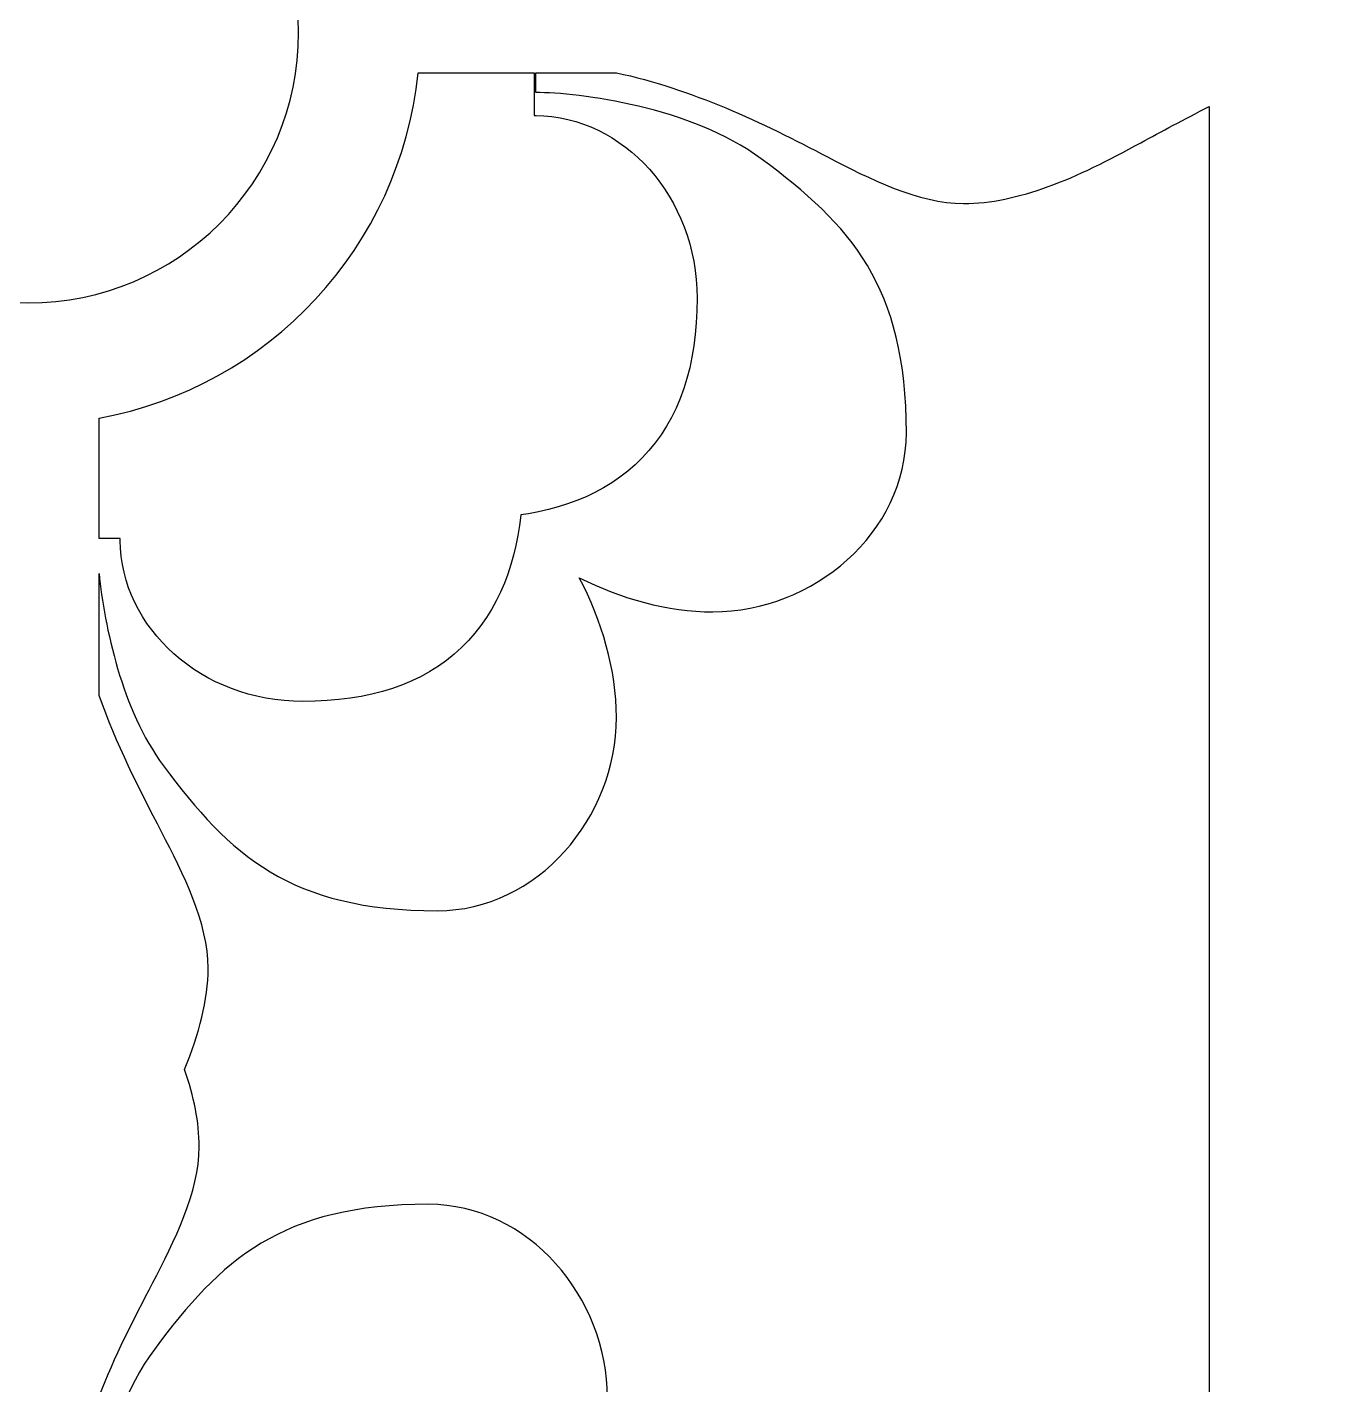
# Model space of a CAD drawing. Header units: centimetres. Extents: x 20.9 to 27, y -2.7 to 9.
# Drawn here: x 21.722 to 22.323, y 7.607 to 8.227 of the extents above; entities that cross this region are included whole.
import ezdxf

# ---------------------------------------------------------------- set-up
doc = ezdxf.new("R2010")
doc.units = ezdxf.units.CM
doc.header["$MEASUREMENT"] = 0
doc.layers.add('layer 1', color=7, linetype='Continuous')

msp = doc.modelspace()

# ---------------------------------------------------------------- linework, layer by layer
at = {"layer": 'layer 1', "color": 250}
for points, knots in [([(20.93631, -2.70131), (20.93631, -2.70131), (20.93631, 9.00077), (20.93631, 9.00077), (20.93631, 9.00077), (20.93631, 9.00077), (26.99977, 9.00077), (26.99977, 9.00077), (26.99977, 9.00077), (26.99977, 9.00077), (26.99977, -2.70131), (26.99977, -2.70131), (26.99977, -2.70131), (26.99977, -2.70131), (20.93631, -2.70131), (20.93631, -2.70131)], [0, 0, 0, 0, 0.2, 0.2, 0.2, 0.2, 0.4, 0.4, 0.4, 0.4, 0.6, 0.6, 0.6, 0.6, 1, 1, 1, 1]), ([(21.59848, 8.225), (21.59848, 8.2932), (21.65379, 8.34851), (21.72199, 8.34851), (21.72199, 8.34851), (21.79019, 8.34851), (21.8455, 8.2932), (21.8455, 8.225), (21.8455, 8.225), (21.8455, 8.1568), (21.79019, 8.10149), (21.72199, 8.10149), (21.72199, 8.10149), (21.65379, 8.10149), (21.59848, 8.1568), (21.59848, 8.225)], [0, 0, 0, 0, 0.2, 0.2, 0.2, 0.2, 0.4, 0.4, 0.4, 0.4, 0.6, 0.6, 0.6, 0.6, 1, 1, 1, 1]), ([(22.26134, 7.32667), (22.26134, 7.32667), (22.26134, 8.19121), (22.26134, 8.19121), (22.26134, 8.19121), (22.24997, 8.18534), (22.23936, 8.17968), (22.23019, 8.1747), (22.23019, 8.1747), (22.20076, 8.15834), (22.17377, 8.14689), (22.14923, 8.14689), (22.14923, 8.14689), (22.12878, 8.14689), (22.10588, 8.15834), (22.08707, 8.16816), (22.08707, 8.16816), (22.05763, 8.18379), (22.02465, 8.19942), (21.99073, 8.2066), (21.99073, 8.2066), (21.99073, 8.2066), (21.95377, 8.2066), (21.95377, 8.2066), (21.95377, 8.2066), (21.95377, 8.2066), (21.95377, 8.1976), (21.95377, 8.1976), (21.95377, 8.1976), (21.9734, 8.1976), (22.02493, 8.19106), (22.05681, 8.16734), (22.05681, 8.16734), (22.09771, 8.13708), (22.12306, 8.10928), (22.12306, 8.04221), (22.12306, 8.04221), (22.12306, 7.99641), (22.08054, 7.96044), (22.03473, 7.96044), (22.03473, 7.96044), (22.01401, 7.96044), (21.99261, 7.96647), (21.97366, 7.97603), (21.97366, 7.97603), (21.98402, 7.95642), (21.99064, 7.93397), (21.99064, 7.91226), (21.99064, 7.91226), (21.99064, 7.86644), (21.95466, 7.82393), (21.90886, 7.82393), (21.90886, 7.82393), (21.84179, 7.82393), (21.814, 7.84927), (21.78374, 7.89017), (21.78374, 7.89017), (21.76478, 7.91566), (21.75679, 7.95371), (21.75435, 7.97797), (21.75435, 7.97797), (21.75435, 7.97797), (21.75435, 7.92224), (21.75435, 7.92224), (21.75435, 7.92224), (21.76224, 7.90042), (21.77258, 7.8794), (21.78292, 7.85992), (21.78292, 7.85992), (21.79274, 7.8411), (21.80418, 7.8182), (21.80418, 7.79775), (21.80418, 7.79775), (21.80418, 7.78319), (21.80015, 7.76776), (21.79345, 7.75148), (21.79345, 7.75148), (21.79767, 7.73914), (21.80009, 7.72733), (21.80009, 7.71603), (21.80009, 7.71603), (21.80009, 7.69558), (21.78865, 7.67268), (21.77883, 7.65387), (21.77883, 7.65387), (21.77019, 7.6376), (21.76156, 7.62026), (21.75435, 7.60227), (21.75435, 7.60227), (21.75435, 7.60227), (21.75435, 7.56184), (21.75435, 7.56184), (21.75435, 7.56184), (21.75878, 7.58266), (21.76662, 7.6061), (21.77965, 7.62361), (21.77965, 7.62361), (21.80991, 7.66451), (21.8377, 7.68986), (21.90478, 7.68986), (21.90478, 7.68986), (21.95058, 7.68986), (21.98655, 7.64734), (21.98655, 7.60153), (21.98655, 7.60153), (21.98655, 7.58081), (21.98052, 7.55941), (21.97096, 7.54046), (21.97096, 7.54046), (21.99057, 7.55082), (22.01302, 7.55744), (22.03473, 7.55744), (22.03473, 7.55744), (22.08054, 7.55744), (22.12306, 7.52146), (22.12306, 7.47566), (22.12306, 7.47566), (22.12306, 7.40859), (22.09771, 7.3808), (22.05681, 7.35054), (22.05681, 7.35054), (22.02493, 7.32682), (21.9734, 7.32027), (21.95377, 7.32027), (21.95377, 7.32027), (21.95377, 7.32027), (21.95377, 7.3171), (21.95377, 7.3171), (21.95377, 7.3171), (21.95377, 7.3171), (22.01275, 7.3171), (22.01275, 7.3171), (22.01275, 7.3171), (22.03886, 7.32528), (22.06405, 7.3375), (22.08707, 7.34972), (22.08707, 7.34972), (22.10588, 7.35954), (22.12878, 7.37098), (22.14923, 7.37098), (22.14923, 7.37098), (22.17377, 7.37098), (22.20076, 7.35954), (22.23019, 7.34317), (22.23019, 7.34317), (22.23936, 7.33819), (22.24997, 7.33254), (22.26134, 7.32667)], [0, 0, 0, 0, 0.026316, 0.026316, 0.026316, 0.026316, 0.052632, 0.052632, 0.052632, 0.052632, 0.078947, 0.078947, 0.078947, 0.078947, 0.105263, 0.105263, 0.105263, 0.105263, 0.131579, 0.131579, 0.131579, 0.131579, 0.157895, 0.157895, 0.157895, 0.157895, 0.184211, 0.184211, 0.184211, 0.184211, 0.210526, 0.210526, 0.210526, 0.210526, 0.236842, 0.236842, 0.236842, 0.236842, 0.263158, 0.263158, 0.263158, 0.263158, 0.289474, 0.289474, 0.289474, 0.289474, 0.315789, 0.315789, 0.315789, 0.315789, 0.342105, 0.342105, 0.342105, 0.342105, 0.368421, 0.368421, 0.368421, 0.368421, 0.394737, 0.394737, 0.394737, 0.394737, 0.421053, 0.421053, 0.421053, 0.421053, 0.447368, 0.447368, 0.447368, 0.447368, 0.473684, 0.473684, 0.473684, 0.473684, 0.5, 0.5, 0.5, 0.5, 0.526316, 0.526316, 0.526316, 0.526316, 0.552632, 0.552632, 0.552632, 0.552632, 0.578947, 0.578947, 0.578947, 0.578947, 0.605263, 0.605263, 0.605263, 0.605263, 0.631579, 0.631579, 0.631579, 0.631579, 0.657895, 0.657895, 0.657895, 0.657895, 0.684211, 0.684211, 0.684211, 0.684211, 0.710526, 0.710526, 0.710526, 0.710526, 0.736842, 0.736842, 0.736842, 0.736842, 0.763158, 0.763158, 0.763158, 0.763158, 0.789474, 0.789474, 0.789474, 0.789474, 0.815789, 0.815789, 0.815789, 0.815789, 0.842105, 0.842105, 0.842105, 0.842105, 0.868421, 0.868421, 0.868421, 0.868421, 0.894737, 0.894737, 0.894737, 0.894737, 0.921053, 0.921053, 0.921053, 0.921053, 0.947368, 0.947368, 0.947368, 0.947368, 1, 1, 1, 1]), ([(21.95306, 8.2066), (21.95306, 8.2066), (21.9001, 8.2066), (21.9001, 8.2066), (21.9001, 8.2066), (21.89198, 8.12713), (21.83188, 8.06303), (21.75435, 8.04887), (21.75435, 8.04887), (21.75435, 8.04887), (21.75435, 7.99393), (21.75435, 7.99393), (21.75435, 7.99393), (21.75435, 7.99393), (21.76402, 7.99393), (21.76402, 7.99393), (21.76402, 7.99393), (21.76402, 7.99393), (21.76402, 7.99293), (21.76402, 7.99293), (21.76402, 7.99293), (21.76402, 7.99293), (21.76412, 7.98948), (21.76412, 7.98948), (21.76412, 7.98948), (21.76412, 7.98948), (21.76445, 7.98577), (21.76445, 7.98577), (21.76445, 7.98577), (21.76445, 7.98577), (21.765, 7.9821), (21.765, 7.9821), (21.765, 7.9821), (21.765, 7.9821), (21.76576, 7.97849), (21.76576, 7.97849), (21.76576, 7.97849), (21.76576, 7.97849), (21.76671, 7.97493), (21.76671, 7.97493), (21.76671, 7.97493), (21.76671, 7.97493), (21.76786, 7.97144), (21.76786, 7.97144), (21.76786, 7.97144), (21.76786, 7.97144), (21.76919, 7.96802), (21.76919, 7.96802), (21.76919, 7.96802), (21.76919, 7.96802), (21.7707, 7.96468), (21.7707, 7.96468), (21.7707, 7.96468), (21.7707, 7.96468), (21.77238, 7.96143), (21.77238, 7.96143), (21.77238, 7.96143), (21.77238, 7.96143), (21.77423, 7.95825), (21.77423, 7.95825), (21.77423, 7.95825), (21.77423, 7.95825), (21.77624, 7.95517), (21.77624, 7.95517), (21.77624, 7.95517), (21.77624, 7.95517), (21.77841, 7.95218), (21.77841, 7.95218), (21.77841, 7.95218), (21.77841, 7.95218), (21.78072, 7.9493), (21.78072, 7.9493), (21.78072, 7.9493), (21.78072, 7.9493), (21.78318, 7.94652), (21.78318, 7.94652), (21.78318, 7.94652), (21.78318, 7.94652), (21.78578, 7.94384), (21.78578, 7.94384), (21.78578, 7.94384), (21.78578, 7.94384), (21.78852, 7.94128), (21.78852, 7.94128), (21.78852, 7.94128), (21.78852, 7.94128), (21.79139, 7.93884), (21.79139, 7.93884), (21.79139, 7.93884), (21.79139, 7.93884), (21.79439, 7.93651), (21.79439, 7.93651), (21.79439, 7.93651), (21.79439, 7.93651), (21.79751, 7.93431), (21.79751, 7.93431), (21.79751, 7.93431), (21.79751, 7.93431), (21.80075, 7.93225), (21.80075, 7.93225), (21.80075, 7.93225), (21.80075, 7.93225), (21.80411, 7.93031), (21.80411, 7.93031), (21.80411, 7.93031), (21.80411, 7.93031), (21.80759, 7.92852), (21.80759, 7.92852), (21.80759, 7.92852), (21.80759, 7.92852), (21.81117, 7.92688), (21.81117, 7.92688), (21.81117, 7.92688), (21.81117, 7.92688), (21.81485, 7.92539), (21.81485, 7.92539), (21.81485, 7.92539), (21.81485, 7.92539), (21.81864, 7.92405), (21.81864, 7.92405), (21.81864, 7.92405), (21.81864, 7.92405), (21.82252, 7.92287), (21.82252, 7.92287), (21.82252, 7.92287), (21.82252, 7.92287), (21.82649, 7.92186), (21.82649, 7.92186), (21.82649, 7.92186), (21.82649, 7.92186), (21.83055, 7.92103), (21.83055, 7.92103), (21.83055, 7.92103), (21.83055, 7.92103), (21.83469, 7.92037), (21.83469, 7.92037), (21.83469, 7.92037), (21.83469, 7.92037), (21.8389, 7.91989), (21.8389, 7.91989), (21.8389, 7.91989), (21.8389, 7.91989), (21.84318, 7.9196), (21.84318, 7.9196), (21.84318, 7.9196), (21.84318, 7.9196), (21.84746, 7.91951), (21.84746, 7.91951), (21.84746, 7.91951), (21.84746, 7.91951), (21.85311, 7.9196), (21.85311, 7.9196), (21.85311, 7.9196), (21.85311, 7.9196), (21.85856, 7.91987), (21.85856, 7.91987), (21.85856, 7.91987), (21.85856, 7.91987), (21.86387, 7.92033), (21.86387, 7.92033), (21.86387, 7.92033), (21.86387, 7.92033), (21.86904, 7.92097), (21.86904, 7.92097), (21.86904, 7.92097), (21.86904, 7.92097), (21.87408, 7.9218), (21.87408, 7.9218), (21.87408, 7.9218), (21.87408, 7.9218), (21.87898, 7.92282), (21.87898, 7.92282), (21.87898, 7.92282), (21.87898, 7.92282), (21.88376, 7.92404), (21.88376, 7.92404), (21.88376, 7.92404), (21.88376, 7.92404), (21.88839, 7.92546), (21.88839, 7.92546), (21.88839, 7.92546), (21.88839, 7.92546), (21.89288, 7.92709), (21.89288, 7.92709), (21.89288, 7.92709), (21.89288, 7.92709), (21.89723, 7.92891), (21.89723, 7.92891), (21.89723, 7.92891), (21.89723, 7.92891), (21.90144, 7.93094), (21.90144, 7.93094), (21.90144, 7.93094), (21.90144, 7.93094), (21.90548, 7.93318), (21.90548, 7.93318), (21.90548, 7.93318), (21.90548, 7.93318), (21.90936, 7.93562), (21.90936, 7.93562), (21.90936, 7.93562), (21.90936, 7.93562), (21.91307, 7.93825), (21.91307, 7.93825), (21.91307, 7.93825), (21.91307, 7.93825), (21.91659, 7.94108), (21.91659, 7.94108), (21.91659, 7.94108), (21.91659, 7.94108), (21.91993, 7.9441), (21.91993, 7.9441), (21.91993, 7.9441), (21.91993, 7.9441), (21.92307, 7.94728), (21.92307, 7.94728), (21.92307, 7.94728), (21.92307, 7.94728), (21.92601, 7.95063), (21.92601, 7.95063), (21.92601, 7.95063), (21.92601, 7.95063), (21.92875, 7.95413), (21.92875, 7.95413), (21.92875, 7.95413), (21.92875, 7.95413), (21.93129, 7.95778), (21.93129, 7.95778), (21.93129, 7.95778), (21.93129, 7.95778), (21.93362, 7.96155), (21.93362, 7.96155), (21.93362, 7.96155), (21.93362, 7.96155), (21.93576, 7.96543), (21.93576, 7.96543), (21.93576, 7.96543), (21.93576, 7.96543), (21.93771, 7.96943), (21.93771, 7.96943), (21.93771, 7.96943), (21.93771, 7.96943), (21.93946, 7.97352), (21.93946, 7.97352), (21.93946, 7.97352), (21.93946, 7.97352), (21.94103, 7.97771), (21.94103, 7.97771), (21.94103, 7.97771), (21.94103, 7.97771), (21.94243, 7.98199), (21.94243, 7.98199), (21.94243, 7.98199), (21.94243, 7.98199), (21.94366, 7.98635), (21.94366, 7.98635), (21.94366, 7.98635), (21.94366, 7.98635), (21.94473, 7.99078), (21.94473, 7.99078), (21.94473, 7.99078), (21.94473, 7.99078), (21.94564, 7.9953), (21.94564, 7.9953), (21.94564, 7.9953), (21.94564, 7.9953), (21.94641, 7.99989), (21.94641, 7.99989), (21.94641, 7.99989), (21.94641, 7.99989), (21.94703, 8.00455), (21.94703, 8.00455), (21.94703, 8.00455), (21.94703, 8.00455), (21.94704, 8.00468), (21.94704, 8.00468), (21.94704, 8.00468), (21.94704, 8.00468), (21.95056, 8.00524), (21.95056, 8.00524), (21.95056, 8.00524), (21.95056, 8.00524), (21.95513, 8.00612), (21.95513, 8.00612), (21.95513, 8.00612), (21.95513, 8.00612), (21.95962, 8.00716), (21.95962, 8.00716), (21.95962, 8.00716), (21.95962, 8.00716), (21.96403, 8.00836), (21.96403, 8.00836), (21.96403, 8.00836), (21.96403, 8.00836), (21.96837, 8.00973), (21.96837, 8.00973), (21.96837, 8.00973), (21.96837, 8.00973), (21.97261, 8.01128), (21.97261, 8.01128), (21.97261, 8.01128), (21.97261, 8.01128), (21.97676, 8.01302), (21.97676, 8.01302), (21.97676, 8.01302), (21.97676, 8.01302), (21.98081, 8.01494), (21.98081, 8.01494), (21.98081, 8.01494), (21.98081, 8.01494), (21.98475, 8.01706), (21.98475, 8.01706), (21.98475, 8.01706), (21.98475, 8.01706), (21.98857, 8.01938), (21.98857, 8.01938), (21.98857, 8.01938), (21.98857, 8.01938), (21.99226, 8.0219), (21.99226, 8.0219), (21.99226, 8.0219), (21.99226, 8.0219), (21.99582, 8.02463), (21.99582, 8.02463), (21.99582, 8.02463), (21.99582, 8.02463), (21.99922, 8.02757), (21.99922, 8.02757), (21.99922, 8.02757), (21.99922, 8.02757), (22.00246, 8.03071), (22.00246, 8.03071), (22.00246, 8.03071), (22.00246, 8.03071), (22.00552, 8.03405), (22.00552, 8.03405), (22.00552, 8.03405), (22.00552, 8.03405), (22.0084, 8.03758), (22.0084, 8.03758), (22.0084, 8.03758), (22.0084, 8.03758), (22.01108, 8.04129), (22.01108, 8.04129), (22.01108, 8.04129), (22.01108, 8.04129), (22.01356, 8.04519), (22.01356, 8.04519), (22.01356, 8.04519), (22.01356, 8.04519), (22.01584, 8.04925), (22.01584, 8.04925), (22.01584, 8.04925), (22.01584, 8.04925), (22.01791, 8.05347), (22.01791, 8.05347), (22.01791, 8.05347), (22.01791, 8.05347), (22.01976, 8.05785), (22.01976, 8.05785), (22.01976, 8.05785), (22.01976, 8.05785), (22.02142, 8.06237), (22.02142, 8.06237), (22.02142, 8.06237), (22.02142, 8.06237), (22.02286, 8.06704), (22.02286, 8.06704), (22.02286, 8.06704), (22.02286, 8.06704), (22.0241, 8.07184), (22.0241, 8.07184), (22.0241, 8.07184), (22.0241, 8.07184), (22.02515, 8.07678), (22.02515, 8.07678), (22.02515, 8.07678), (22.02515, 8.07678), (22.02599, 8.08186), (22.02599, 8.08186), (22.02599, 8.08186), (22.02599, 8.08186), (22.02664, 8.08707), (22.02664, 8.08707), (22.02664, 8.08707), (22.02664, 8.08707), (22.02711, 8.09242), (22.02711, 8.09242), (22.02711, 8.09242), (22.02711, 8.09242), (22.02739, 8.09791), (22.02739, 8.09791), (22.02739, 8.09791), (22.02739, 8.09791), (22.02748, 8.10361), (22.02748, 8.10361), (22.02748, 8.10361), (22.02748, 8.10361), (22.02738, 8.1079), (22.02738, 8.1079), (22.02738, 8.1079), (22.02738, 8.1079), (22.02709, 8.11218), (22.02709, 8.11218), (22.02709, 8.11218), (22.02709, 8.11218), (22.02662, 8.11639), (22.02662, 8.11639), (22.02662, 8.11639), (22.02662, 8.11639), (22.02596, 8.12053), (22.02596, 8.12053), (22.02596, 8.12053), (22.02596, 8.12053), (22.02512, 8.12458), (22.02512, 8.12458), (22.02512, 8.12458), (22.02512, 8.12458), (22.02411, 8.12855), (22.02411, 8.12855), (22.02411, 8.12855), (22.02411, 8.12855), (22.02294, 8.13243), (22.02294, 8.13243), (22.02294, 8.13243), (22.02294, 8.13243), (22.0216, 8.13622), (22.0216, 8.13622), (22.0216, 8.13622), (22.0216, 8.13622), (22.0201, 8.13991), (22.0201, 8.13991), (22.0201, 8.13991), (22.0201, 8.13991), (22.01846, 8.14349), (22.01846, 8.14349), (22.01846, 8.14349), (22.01846, 8.14349), (22.01667, 8.14696), (22.01667, 8.14696), (22.01667, 8.14696), (22.01667, 8.14696), (22.01474, 8.15032), (22.01474, 8.15032), (22.01474, 8.15032), (22.01474, 8.15032), (22.01267, 8.15356), (22.01267, 8.15356), (22.01267, 8.15356), (22.01267, 8.15356), (22.01047, 8.15669), (22.01047, 8.15669), (22.01047, 8.15669), (22.01047, 8.15669), (22.00815, 8.15969), (22.00815, 8.15969), (22.00815, 8.15969), (22.00815, 8.15969), (22.00571, 8.16256), (22.00571, 8.16256), (22.00571, 8.16256), (22.00571, 8.16256), (22.00314, 8.1653), (22.00314, 8.1653), (22.00314, 8.1653), (22.00314, 8.1653), (22.00047, 8.1679), (22.00047, 8.1679), (22.00047, 8.1679), (22.00047, 8.1679), (21.99769, 8.17036), (21.99769, 8.17036), (21.99769, 8.17036), (21.99769, 8.17036), (21.9948, 8.17267), (21.9948, 8.17267), (21.9948, 8.17267), (21.9948, 8.17267), (21.99182, 8.17484), (21.99182, 8.17484), (21.99182, 8.17484), (21.99182, 8.17484), (21.98874, 8.17685), (21.98874, 8.17685), (21.98874, 8.17685), (21.98874, 8.17685), (21.98557, 8.1787), (21.98557, 8.1787), (21.98557, 8.1787), (21.98557, 8.1787), (21.9823, 8.18038), (21.9823, 8.18038), (21.9823, 8.18038), (21.9823, 8.18038), (21.97896, 8.18189), (21.97896, 8.18189), (21.97896, 8.18189), (21.97896, 8.18189), (21.97554, 8.18322), (21.97554, 8.18322), (21.97554, 8.18322), (21.97554, 8.18322), (21.97205, 8.18437), (21.97205, 8.18437), (21.97205, 8.18437), (21.97205, 8.18437), (21.9685, 8.18533), (21.9685, 8.18533), (21.9685, 8.18533), (21.9685, 8.18533), (21.96488, 8.18608), (21.96488, 8.18608), (21.96488, 8.18608), (21.96488, 8.18608), (21.96122, 8.18663), (21.96122, 8.18663), (21.96122, 8.18663), (21.96122, 8.18663), (21.95751, 8.18696), (21.95751, 8.18696), (21.95751, 8.18696), (21.95751, 8.18696), (21.95406, 8.18707), (21.95406, 8.18707), (21.95406, 8.18707), (21.95406, 8.18707), (21.95306, 8.18707), (21.95306, 8.18707), (21.95306, 8.18707), (21.95306, 8.18707), (21.95306, 8.2066), (21.95306, 8.2066)], [0, 0, 0, 0, 0.007463, 0.007463, 0.007463, 0.007463, 0.014925, 0.014925, 0.014925, 0.014925, 0.022388, 0.022388, 0.022388, 0.022388, 0.029851, 0.029851, 0.029851, 0.029851, 0.037313, 0.037313, 0.037313, 0.037313, 0.044776, 0.044776, 0.044776, 0.044776, 0.052239, 0.052239, 0.052239, 0.052239, 0.059701, 0.059701, 0.059701, 0.059701, 0.067164, 0.067164, 0.067164, 0.067164, 0.074627, 0.074627, 0.074627, 0.074627, 0.08209, 0.08209, 0.08209, 0.08209, 0.089552, 0.089552, 0.089552, 0.089552, 0.097015, 0.097015, 0.097015, 0.097015, 0.104478, 0.104478, 0.104478, 0.104478, 0.11194, 0.11194, 0.11194, 0.11194, 0.119403, 0.119403, 0.119403, 0.119403, 0.126866, 0.126866, 0.126866, 0.126866, 0.134328, 0.134328, 0.134328, 0.134328, 0.141791, 0.141791, 0.141791, 0.141791, 0.149254, 0.149254, 0.149254, 0.149254, 0.156716, 0.156716, 0.156716, 0.156716, 0.164179, 0.164179, 0.164179, 0.164179, 0.171642, 0.171642, 0.171642, 0.171642, 0.179104, 0.179104, 0.179104, 0.179104, 0.186567, 0.186567, 0.186567, 0.186567, 0.19403, 0.19403, 0.19403, 0.19403, 0.201493, 0.201493, 0.201493, 0.201493, 0.208955, 0.208955, 0.208955, 0.208955, 0.216418, 0.216418, 0.216418, 0.216418, 0.223881, 0.223881, 0.223881, 0.223881, 0.231343, 0.231343, 0.231343, 0.231343, 0.238806, 0.238806, 0.238806, 0.238806, 0.246269, 0.246269, 0.246269, 0.246269, 0.253731, 0.253731, 0.253731, 0.253731, 0.261194, 0.261194, 0.261194, 0.261194, 0.268657, 0.268657, 0.268657, 0.268657, 0.276119, 0.276119, 0.276119, 0.276119, 0.283582, 0.283582, 0.283582, 0.283582, 0.291045, 0.291045, 0.291045, 0.291045, 0.298507, 0.298507, 0.298507, 0.298507, 0.30597, 0.30597, 0.30597, 0.30597, 0.313433, 0.313433, 0.313433, 0.313433, 0.320896, 0.320896, 0.320896, 0.320896, 0.328358, 0.328358, 0.328358, 0.328358, 0.335821, 0.335821, 0.335821, 0.335821, 0.343284, 0.343284, 0.343284, 0.343284, 0.350746, 0.350746, 0.350746, 0.350746, 0.358209, 0.358209, 0.358209, 0.358209, 0.365672, 0.365672, 0.365672, 0.365672, 0.373134, 0.373134, 0.373134, 0.373134, 0.380597, 0.380597, 0.380597, 0.380597, 0.38806, 0.38806, 0.38806, 0.38806, 0.395522, 0.395522, 0.395522, 0.395522, 0.402985, 0.402985, 0.402985, 0.402985, 0.410448, 0.410448, 0.410448, 0.410448, 0.41791, 0.41791, 0.41791, 0.41791, 0.425373, 0.425373, 0.425373, 0.425373, 0.432836, 0.432836, 0.432836, 0.432836, 0.440299, 0.440299, 0.440299, 0.440299, 0.447761, 0.447761, 0.447761, 0.447761, 0.455224, 0.455224, 0.455224, 0.455224, 0.462687, 0.462687, 0.462687, 0.462687, 0.470149, 0.470149, 0.470149, 0.470149, 0.477612, 0.477612, 0.477612, 0.477612, 0.485075, 0.485075, 0.485075, 0.485075, 0.492537, 0.492537, 0.492537, 0.492537, 0.5, 0.5, 0.5, 0.5, 0.507463, 0.507463, 0.507463, 0.507463, 0.514925, 0.514925, 0.514925, 0.514925, 0.522388, 0.522388, 0.522388, 0.522388, 0.529851, 0.529851, 0.529851, 0.529851, 0.537313, 0.537313, 0.537313, 0.537313, 0.544776, 0.544776, 0.544776, 0.544776, 0.552239, 0.552239, 0.552239, 0.552239, 0.559701, 0.559701, 0.559701, 0.559701, 0.567164, 0.567164, 0.567164, 0.567164, 0.574627, 0.574627, 0.574627, 0.574627, 0.58209, 0.58209, 0.58209, 0.58209, 0.589552, 0.589552, 0.589552, 0.589552, 0.597015, 0.597015, 0.597015, 0.597015, 0.604478, 0.604478, 0.604478, 0.604478, 0.61194, 0.61194, 0.61194, 0.61194, 0.619403, 0.619403, 0.619403, 0.619403, 0.626866, 0.626866, 0.626866, 0.626866, 0.634328, 0.634328, 0.634328, 0.634328, 0.641791, 0.641791, 0.641791, 0.641791, 0.649254, 0.649254, 0.649254, 0.649254, 0.656716, 0.656716, 0.656716, 0.656716, 0.664179, 0.664179, 0.664179, 0.664179, 0.671642, 0.671642, 0.671642, 0.671642, 0.679104, 0.679104, 0.679104, 0.679104, 0.686567, 0.686567, 0.686567, 0.686567, 0.69403, 0.69403, 0.69403, 0.69403, 0.701493, 0.701493, 0.701493, 0.701493, 0.708955, 0.708955, 0.708955, 0.708955, 0.716418, 0.716418, 0.716418, 0.716418, 0.723881, 0.723881, 0.723881, 0.723881, 0.731343, 0.731343, 0.731343, 0.731343, 0.738806, 0.738806, 0.738806, 0.738806, 0.746269, 0.746269, 0.746269, 0.746269, 0.753731, 0.753731, 0.753731, 0.753731, 0.761194, 0.761194, 0.761194, 0.761194, 0.768657, 0.768657, 0.768657, 0.768657, 0.776119, 0.776119, 0.776119, 0.776119, 0.783582, 0.783582, 0.783582, 0.783582, 0.791045, 0.791045, 0.791045, 0.791045, 0.798507, 0.798507, 0.798507, 0.798507, 0.80597, 0.80597, 0.80597, 0.80597, 0.813433, 0.813433, 0.813433, 0.813433, 0.820896, 0.820896, 0.820896, 0.820896, 0.828358, 0.828358, 0.828358, 0.828358, 0.835821, 0.835821, 0.835821, 0.835821, 0.843284, 0.843284, 0.843284, 0.843284, 0.850746, 0.850746, 0.850746, 0.850746, 0.858209, 0.858209, 0.858209, 0.858209, 0.865672, 0.865672, 0.865672, 0.865672, 0.873134, 0.873134, 0.873134, 0.873134, 0.880597, 0.880597, 0.880597, 0.880597, 0.88806, 0.88806, 0.88806, 0.88806, 0.895522, 0.895522, 0.895522, 0.895522, 0.902985, 0.902985, 0.902985, 0.902985, 0.910448, 0.910448, 0.910448, 0.910448, 0.91791, 0.91791, 0.91791, 0.91791, 0.925373, 0.925373, 0.925373, 0.925373, 0.932836, 0.932836, 0.932836, 0.932836, 0.940299, 0.940299, 0.940299, 0.940299, 0.947761, 0.947761, 0.947761, 0.947761, 0.955224, 0.955224, 0.955224, 0.955224, 0.962687, 0.962687, 0.962687, 0.962687, 0.970149, 0.970149, 0.970149, 0.970149, 0.977612, 0.977612, 0.977612, 0.977612, 0.985075, 0.985075, 0.985075, 0.985075, 1, 1, 1, 1])]:
    msp.add_open_spline(points, degree=3, knots=knots, dxfattribs=at)

doc.saveas('drawing.dxf')
